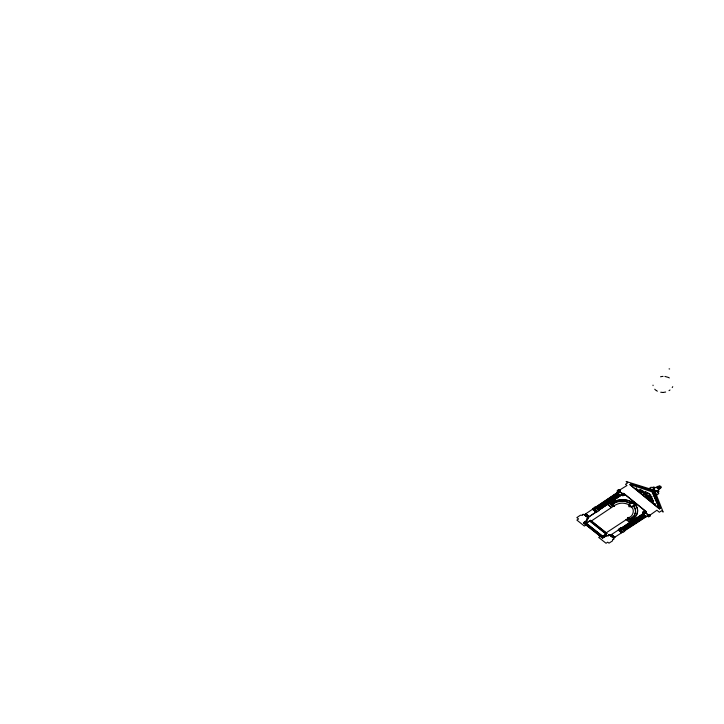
<?xml version="1.0" encoding="UTF-8"?>
<svg xmlns="http://www.w3.org/2000/svg" width="724" height="724" viewBox="0 0 724 724"><rect width="100%" height="100%" fill="white"/><g stroke="black" fill="none" stroke-linecap="round" stroke-linejoin="round"><path stroke-width="1.09" d="M640.677 491.08L641.057 490.863A1.774 1.312 -2.7 0 1 643.193 491.306L643.292 491.361A2.579 1.91 -2.7 0 1 643.536 491.75A1.774 1.312 -2.7 0 1 643.627 492.076L643.627 492.248A3.303 2.444 -2.6 0 1 643.555 492.673L643.437 493.18A1.529 1.131 -2.8 0 0 643.482 493.433L643.509 493.515A2.76 2.036 -2.9 0 0 643.636 493.759L643.79 493.985A10.38 7.674 -3.2 0 0 644.224 494.483L644.387 493.84A11.774 8.679 -3.3 0 1 644.568 492.329L645.374 491.506L644.677 492.492A13.973 10.29 -3.3 0 0 644.55 493.578L644.161 494.619A6.941 5.131 -3 0 1 643.301 493.524M645.98 491.904L644.677 493.035L644.541 494.492M619.97 490.935L620.006 491.261A1.222 0.905 -1.7 0 1 619.69 491.777L619.599 491.84A1.439 1.068 -1.7 0 1 619.02 492.085L618.151 492.058A1.231 0.914 -1.7 0 1 617.436 491.469L617.391 491.144A1.403 1.041 -1.7 0 1 617.717 490.546L617.88 490.419A1.629 1.213 -1.7 0 1 618.45 490.166A1.566 1.158 -1.7 0 1 619.111 490.103L619.536 490.184A1.403 1.041 -1.7 0 1 620.341 490.917L620.106 492.067A4.724 3.502 -1.6 0 1 621.898 493.388M644.541 494.239L646.043 492.003M641.817 491.958L641.283 491.75L642.369 491.822M654.252 489.469L653.781 488.664A5.068 3.747 -3.4 0 1 653.962 488.438L654.17 488.229A2.154 1.593 -3.3 0 1 654.415 488.048L654.695 487.886A12.163 8.95 -3.4 0 1 654.985 487.732L654.523 488.039A2.009 1.484 -3.3 0 0 654.27 488.229L653.989 488.519A8.588 6.326 -3.5 0 0 653.754 488.818L654.433 489.786A3.738 2.769 -3.4 0 0 655.148 490.447L655.854 490.745L655.139 490.51A3.738 2.76 -3.4 0 1 654.36 489.786A2.036 1.511 -3.3 0 1 654.206 489.56M658.451 491.361L657.754 491.949L657.483 491.46M587.11 518.981L587.019 520.429L583.444 522.837L586.811 520.429L586.865 518.945L588.033 518.918L588.341 517.995L583.843 514.321L582.377 514.483L582.938 514.927L582.395 515.298L580.376 515.207L576.847 517.588L578.576 518.963L576.883 520.104L584.359 526.04L586.051 524.909M649.147 498.365A6.932 5.113 -3.1 0 1 647.88 497.65L648.849 497.533A11.801 8.733 -3.1 0 0 650.885 497.56L652.071 497.062L650.677 497.469A14.009 10.38 -3.2 0 1 649.22 497.433L648.197 497.361M648.505 497.506L647.971 497.578A10.371 7.656 -3.2 0 0 648.586 497.958L648.876 498.094A2.76 2.036 -3 0 0 649.175 498.212L649.283 498.239A1.529 1.131 -2.9 0 0 649.618 498.302L650.306 498.266A3.294 2.416 -2.9 0 1 650.885 498.257M658.197 488.501C658.36 487.922 660.197 488.99 657.292 487.913C656.813 488.13 658.958 486.582 657.627 487.931M620.142 491.496L620.197 491.361A1.348 1.005 -1.7 0 0 620.206 490.953A1.249 0.932 -1.7 0 0 619.391 490.266L619.21 490.229A1.439 1.068 -1.7 0 0 618.006 490.492L617.871 490.582A1.222 0.905 -1.7 0 0 617.59 491.053L617.554 491.352A1.086 0.805 -1.7 0 0 618.224 491.958L618.586 492.012A1.294 0.959 -1.7 0 0 619.445 491.795L619.581 491.696A1.077 0.796 -1.7 0 0 619.835 491.334L619.853 491.062A0.923 0.679 -1.7 0 0 619.319 490.537L618.776 490.492A1.095 0.815 -1.7 0 0 618.269 490.655L618.16 491.614L619.427 491.406L619.029 490.763L618.269 491.207L619.056 490.935L619.092 491.487L618.16 491.343L618.83 490.637L619.59 491.406L618.495 491.849L617.753 491.144M650.27 499.415L650.161 499.75A1.167 0.86 -2.9 0 0 650.224 500.003M672.723 386.661L672.225 387.584M630.07 484.51L652.297 491.922L659.618 508.945L629.916 484.618L659.537 508.936L652.179 492.003M651.193 499.741C650.758 499.298 651.256 500.782 651.392 499.135M643.256 511.913L643.174 512.076A1.186 0.869 -2.4 0 0 643.129 512.33L643.437 513.044A2.335 1.701 -2.5 0 0 643.69 513.216L620.993 528.303M655.79 490.836L656.071 491.144A10.652 7.901 -3.4 0 0 656.387 491.171L656.84 491.107A1.674 1.24 -3.3 0 0 657.166 491.008L657.745 490.709A12.073 8.96 -3.2 0 0 658.016 490.537L658.342 490.193A1.611 1.186 -3.4 0 1 658.55 490.012C657.383 489.352 659.953 489.542 658.523 489.053M650.297 499.37L651.519 499.37L651.012 499.994M629.771 517.271C634.559 514.873 634.667 505.85 628.821 506.682C630.468 504.013 624.794 503.271 622.269 503.144C619.31 503.117 616.468 504.284 613.997 505.841L614.54 506.284L612.966 506.529L591.336 520.999M631.916 502.728L629.274 504.836L631.518 506.691L634.55 504.899M619.853 491.849L619.943 492.13A4.76 3.52 -1.6 0 1 621.717 493.334M643.346 493.506L643.319 493.424A1.647 1.222 -2.8 0 1 643.283 493.171L643.328 492.908A7.131 5.285 -2.5 0 0 643.41 492.655A3.349 2.48 -2.6 0 0 643.482 492.229L643.482 492.139A1.665 1.231 -2.7 0 0 643.401 491.804L643.365 491.723A2.462 1.819 -2.7 0 0 643.156 491.424A1.647 1.222 -2.7 0 0 641.229 490.926L640.776 491.171A1.086 0.805 -2.7 0 0 640.532 491.542M618.006 490.691L619.21 490.392M669.99 390.001L669.021 390.652M584.386 514.728L593.571 508.529L597.4 511.606M595.2 507.424L617.934 492.139L617.192 491.107A1.258 0.932 -1.7 0 1 617.246 490.854L617.282 490.763A1.674 1.24 -1.7 0 1 619.672 490.03L626.948 485.514L625.509 484.32L627.753 482.799L626.142 481.469L654.614 490.383L663.139 512.058L661.573 510.764L659.32 512.23L656.903 510.239L650.089 515.045A1.665 1.213 -2.6 0 1 648.885 516.655L648.776 516.701A1.249 0.905 -2.6 0 1 648.433 516.719L647.147 516.085L624.378 530.945M584.63 514.891L585.915 514.022M592.721 509.434L593.798 508.71M595.427 507.605L617.291 492.863M584.73 514.972L586.015 514.103M592.82 509.515L593.897 508.791M595.526 507.687L617.391 492.944M585.119 515.289L586.503 514.502M593.209 509.832L594.386 509.189M595.915 508.004L617.88 493.352M585.616 515.678L586.902 514.809M593.707 510.23L594.784 509.506M596.413 508.402L618.278 493.668M585.716 515.76L587.001 514.891M593.807 510.302L594.884 509.578M596.513 508.483L618.377 493.75M586.105 516.076L587.39 515.207M595.273 509.895L594.196 510.619L595.372 509.977M618.776 494.076L596.902 508.8L618.875 494.157M586.205 516.149L587.49 515.289M586.594 516.465L587.879 515.597M594.694 511.017L595.761 510.293M597.4 509.198L619.264 494.483M586.693 516.547L587.979 515.678M594.793 511.099L595.87 510.375M597.499 509.28L619.364 494.564M587.092 516.855L588.377 515.995M595.182 511.416L596.259 510.691M597.888 509.596L619.762 494.881L597.988 509.678M587.191 516.936L588.476 516.076M595.282 511.497L596.359 510.773M587.58 517.253L588.865 516.384M595.671 511.814L596.748 511.09M598.386 509.986L620.251 495.288M587.68 517.334L588.965 516.465M595.78 511.886L596.847 511.171M598.486 510.067L620.35 495.37M587.77 517.533L597.074 511.352M598.594 510.257L621.473 494.881L622.694 495.578A1.195 0.887 -1.9 0 0 623.047 495.569L623.274 495.524A1.602 1.186 -1.9 0 0 624.296 493.859M587.979 517.533L597.019 511.461M598.802 510.266L621.391 495.089M587.074 518.954L587.508 518.656C590.431 519.425 585.553 514.746 584.494 514.655M632.731 502.311L632.188 502.619M633.744 502.755L633.247 503.135A4.407 3.24 -2 0 1 633.581 503.361L634.197 503.017A4.932 3.629 -2 0 0 633.989 502.881L633.989 502.881M634.07 503.814A4.407 3.24 -2 0 0 633.79 503.542L634.369 503.144A4.86 3.575 -2 0 1 634.523 503.316L634.55 503.352A5.674 4.163 -2 0 1 634.704 503.542L634.134 503.868M645.147 496.664L648.758 496.555L650.957 495.035L648.849 496.646L645.147 496.664L645.573 493.94L647.98 492.555L645.69 494.012L645.256 496.592M635.229 504.366L634.767 504.89A5.611 4.127 -2.4 0 0 634.993 505.144L635.563 504.773A5.303 3.891 -2.4 0 1 635.364 504.547L635.364 504.547M600.386 536.312L598.694 537.434L606.033 543.262L607.735 542.158L608.993 543.163L612.531 540.855L612.604 539.416L613.699 539.498L614.061 538.466L609.581 534.964L608.296 535.099L608.803 535.507L608.06 535.869M606.16 532.837L627.826 518.592L628.314 517.47L629.563 517.443M620.649 528.022L619.083 529.054L622.767 532.022L613.518 538.032M610.142 535.416L619.427 529.335M610.359 535.452L611.644 534.611M618.477 530.14L619.554 529.434M621.183 528.366L643.102 514.004M610.459 535.534L611.744 534.692M618.567 530.221L619.654 529.516M621.283 528.448L643.202 514.085M610.839 535.841L612.133 535M618.957 530.529L620.034 529.823M621.672 528.755L643.591 514.402M610.938 535.923L612.233 535.081M619.056 530.611L620.133 529.905M621.771 528.837L643.69 514.483M611.327 536.231L612.613 535.389M619.436 530.918L620.513 530.212M622.151 529.144L644.07 514.8M611.427 536.303L612.712 535.461M619.536 531L620.613 530.294M622.251 529.217L644.17 514.882M611.807 536.611L613.092 535.769M619.925 531.307L621.002 530.601M622.64 529.534L644.559 515.198M611.907 536.692L613.192 535.851M620.016 531.389L621.101 530.683M622.731 529.606L644.659 515.28M612.287 537L613.581 536.158M620.405 531.697L621.482 530.991M623.12 529.923L645.039 515.588M612.386 537.072L613.671 536.231M620.504 531.769L621.581 531.072M623.219 529.995L645.138 515.669M612.776 537.38L614.061 536.538M620.884 532.086L621.961 531.38M623.599 530.312L645.527 515.986M612.866 537.461L614.16 536.62M620.984 532.158L622.061 531.452M623.699 530.384L645.618 516.067M613.255 537.769L614.64 537.009M621.364 532.466L622.54 531.841M624.079 530.701L646.107 516.465M622.07 493.949L622.215 493.859A1.023 0.76 -1.9 0 1 622.893 493.741M647.971 514.99L647.835 515.081A1.285 0.932 -2.6 0 0 647.528 515.416L647.482 515.941M647.591 514.655L649.102 514.52A1.385 1.014 -2.6 0 1 649.971 515.171L650.025 515.488A1.593 1.158 -2.6 0 1 649.473 516.339L649.256 516.33A1.249 0.914 -2.6 0 1 648.568 516.511L648.206 516.484M649.473 516.348L649.301 516.447A1.403 1.023 -2.6 0 1 648.677 516.61L648.034 516.556M621.59 494.881L621.644 494.23A1.439 1.068 -1.9 0 1 622.025 493.831L622.206 493.732M647.971 514.864L647.79 514.963A1.43 1.041 -2.6 0 0 647.401 515.352L647.337 515.986M642.152 492.528L642.405 491.886M641.754 492.03L641.22 492.094M660.55 376.77L661.79 376.516M642.007 492.582L641.545 492.619A1.177 0.869 -2.7 0 1 641.211 492.546A1.276 0.941 -2.7 0 1 640.921 492.401L640.64 492.121M657.6 491.46C656.985 491.578 658.388 491.831 658.125 490.854A0.923 0.679 -3.3 0 1 658.442 491.27M619.871 501.207L625.59 501.605L630.758 503.461L628.839 502.501A12.724 9.331 -1.6 0 0 623.835 501.189M662.415 376.435L663.048 376.38M656.071 491.144L656.768 491.062A1.656 1.231 -3.3 0 0 657.093 490.972L657.6 490.727A10.036 7.439 -3.2 0 0 657.962 490.501L658.804 490.981A1.303 0.959 -3.4 0 1 658.912 491.478A1.131 0.833 -3.4 0 1 658.813 491.732A1.376 1.014 -3.4 0 1 657.826 492.311L657.256 492.32L658.813 493.614L656.369 495.216L654.487 490.465L648.876 488.7L651.084 487.18L652.36 487.759A1.357 1.005 -3.3 0 1 653.365 487.071A1.131 0.833 -3.3 0 1 653.718 487.062A1.33 0.986 -3.2 0 1 654.27 487.198L655.265 487.632A1.602 1.186 -3.3 0 0 655.528 487.487L656.695 487.18L656.885 487.822M608.151 535.778C605.011 535.181 597.97 541.317 606.341 535.851M662.578 392.381L663.193 392.372M648.677 497.388L651.781 496.447L650.062 497.379L648.333 497.37M622.848 501.252L617.337 501.804L612.377 504.04A12.399 9.095 -1.6 0 1 619.862 501.189M622.839 493.587L623.274 493.641A1.068 0.787 -1.9 0 1 623.916 494.257L623.898 494.583A1.24 0.914 -1.9 0 1 623.572 495.017L623.4 495.126A1.023 0.76 -1.9 0 1 622.767 495.261C620.875 492.673 623.427 495.623 623.056 494.447C621.319 495.017 624.866 494.32 622.432 494.058C621.047 495.171 624.16 495.65 623.735 494.166A0.914 0.679 -1.9 0 0 623.092 493.723L622.911 493.696M623.02 501.153L623.835 501.207M661.953 392.363L660.731 392.236M650.903 498.374L651.012 498.384A1.656 1.222 -2.9 0 1 651.455 498.474L651.555 498.51M644.043 513.126L644.767 513.153A1.285 0.941 -2.5 0 0 645.256 512.972L645.392 512.873A1.068 0.778 -2.5 0 0 645.654 512.52L645.672 512.257A0.914 0.67 -2.5 0 0 645.156 511.741C641.645 512.393 646.143 512.918 644.532 512.257C645.147 511.868 644.36 513.461 644.26 511.959C646.822 511.406 644.17 514.375 643.591 512.33M648.505 516.357C646.794 514.049 649.03 516.601 648.794 515.569C647.066 516.121 650.595 515.443 648.179 515.189C646.794 516.266 649.871 516.755 649.482 515.289A0.914 0.661 -2.6 0 0 648.849 514.855L648.487 514.845A1.014 0.742 -2.6 0 0 647.98 515.026M664.931 376.426L668.315 377.403M649.618 494.157A1.095 0.815 -2.9 0 0 648.677 493.596L647.971 493.641A1.819 1.339 -2.9 0 0 647.636 493.741A2.389 1.765 -2.9 0 0 646.188 495.08L646.233 495.433A1.077 0.796 -2.9 0 0 646.903 495.994L647.365 496.049A2.29 1.692 -2.9 0 0 649.591 494.583M648.794 493.487L649.79 494.239M658.306 489.008L658.342 488.99M645.057 511.443L645.229 511.479A1.403 1.023 -2.5 0 1 646.007 512.167M658.596 489.071C658.695 489.831 662.496 487.315 660.089 487.216A2.869 2.118 -3.5 0 0 659.772 487.324L659.121 487.469A11.819 8.788 -3.4 0 0 659.41 487.315L659.935 486.99A1.122 0.833 -3.5 0 1 660.279 486.863L660.704 486.7L660.016 486.528A1.873 1.394 -3.5 0 1 659.772 486.754L658.903 487.261A6.724 4.987 -3.3 0 0 659.22 486.99A2.896 2.145 -3.4 0 0 659.419 486.772L659.374 486.03L658.994 486.827A13.665 10.073 -4 0 0 658.849 487.152L658.406 487.867L659.41 487.623A13.819 10.281 -3.6 0 0 659.872 487.551L660.912 487.433L660.867 486.456A1.439 1.068 -3.5 0 0 660.55 486.184C657.664 485.94 656.74 486.628 656.84 487.65M622.296 495.46L622.948 495.524A1.412 1.05 -1.9 0 0 623.572 495.343L623.744 495.243A1.629 1.204 -1.8 0 0 624.224 494.691A1.566 1.158 -1.9 0 0 624.296 494.365L624.233 494.039A1.394 1.032 -1.9 0 0 623.337 493.37L621.78 493.433M643.971 513.226L644.84 513.253A1.43 1.041 -2.5 0 0 645.41 513.017L645.564 512.9A1.204 0.878 -2.5 0 0 645.826 512.456L645.799 512.13A1.059 0.778 -2.5 0 0 645.057 511.606L643.844 511.895A1.068 0.778 -2.5 0 0 644.215 513.081M651.31 499.098L650.007 499.696A1.357 0.996 -2.9 0 0 650.297 500.329L650.659 500.565M645.374 511.397L644.957 511.325A1.403 1.023 -2.5 0 0 643.265 512.176L643.274 512.655M649.175 498.329L649.283 498.356A1.647 1.213 -2.9 0 0 649.618 498.411L649.98 498.411A7.104 5.213 -2.9 0 1 650.324 498.374A3.349 2.462 -2.9 0 1 650.903 498.365L651.111 498.284A1.774 1.303 -2.9 0 1 651.546 498.384A2.57 1.882 -2.9 0 1 652.025 498.61L652.116 498.664M650.767 500.61L650.985 500.673A1.267 0.932 -2.9 0 0 652.116 500.546L652.442 500.293A1.774 1.303 -2.9 0 0 652.089 498.682M645.283 511.153L624.522 494.112A1.701 1.258 -1.9 0 1 621.907 495.46L621.563 495.279M633.238 502.528L633.011 502.99A5.819 4.272 -1.9 0 0 632.586 502.782L633.183 502.347M633.084 502.465L633.817 502.619A5.104 3.747 -2 0 1 634.224 502.845A4.643 3.412 -2 0 1 634.441 502.99L634.514 503.062A5.267 3.864 -2 0 1 634.93 503.569L635.084 503.804M633.102 502.311L632.894 502.221A4.95 3.647 -2.3 0 1 632.305 501.895L631.4 502.42A5.086 3.747 -2.3 0 0 631.672 502.592C625.427 504.375 632.405 509.207 634.649 505.017A5.493 4.036 -2.4 0 0 634.858 505.243L635.708 504.682A4.95 3.638 -2.4 0 1 635.346 504.23L634.957 503.931M645.908 513.244L646.17 512.112M630.767 501.433L631.907 501.967L630.667 501.551M632.079 502.809L632.948 503.207A5.258 3.864 -2 0 1 633.509 503.533L633.563 503.578A5.231 3.846 -1.9 0 1 633.998 504.067L634.45 504.755M656.858 390.897L657.356 391.168M668.831 377.656L669.329 377.937M632.459 502.166L632.414 502.139A4.941 3.638 -2.3 0 1 632.179 501.994L631.645 502.393M643.645 513.325L643.591 513.298A3.303 2.416 -2.5 0 1 643.355 513.144L643.174 512.927A1.783 1.303 -2.5 0 1 642.966 512.357A1.683 1.231 -2.5 0 1 645.274 511.162M651.935 498.7L652.025 498.755A1.647 1.204 -2.9 0 1 652.378 500.157L652.098 500.42A1.077 0.796 -2.9 0 1 651.482 500.601M611.409 503.424L611.282 503.325A15.485 11.349 -1.6 0 1 630.685 501.524M608.594 535.498C607.563 533.353 613.5 536.918 613.662 537.959M585.707 513.832L589.209 516.637M611.445 534.421L614.875 537.172M585.598 513.904L589.101 516.71M611.337 534.493L614.766 537.235M592.603 509.18L596.105 511.995M618.359 529.896L621.798 532.656M592.494 509.253L595.997 512.067M618.251 529.968L621.69 532.728M595.309 507.352L598.82 510.176M621.074 528.113L624.513 530.882M617.065 492.673L620.577 495.551M642.885 513.823L646.324 516.646M616.948 492.754L620.468 495.632M642.767 513.895L646.215 516.719M640.649 492.845L641.256 493.18L639.699 491.153L641.066 489.958L637.672 490.419L636.523 489.37L636.197 487.858L637.591 490.248L641.057 489.958L640.55 490.193A1.511 1.122 -2.7 0 0 640.297 490.383L639.853 491.469L640.677 492.691M631.464 519.714L631.572 519.823A15.485 11.349 -1.6 0 0 636.034 505.904L635.41 505.044L636.17 505.859A15.684 11.493 -1.6 0 1 631.672 519.913M640.559 492.248L640.767 492.456A1.357 1.005 -2.7 0 0 641.6 492.736L642.577 491.922M642.505 491.777L641.582 491.415L641.156 491.994M624.242 493.877L645.989 511.379L645.455 511.334A1.593 1.167 -2.5 0 0 643.292 511.922M654.387 487.732C653.111 487.478 652.84 489.107 653.853 487.451A0.959 0.706 -3.2 0 1 654.396 487.741M647.365 514.529L647.808 514.773A1.312 0.959 -2.6 0 1 648.985 514.619A1.24 0.905 -2.6 0 1 649.853 515.271L649.871 515.398A1.43 1.041 -2.6 0 1 649.401 516.248M640.45 492.067L640.387 491.904A1.222 0.905 -2.7 0 1 640.369 491.641M640.586 492.03L640.523 491.786A1.195 0.887 -2.7 0 1 640.821 491.116M653.012 385.132L653.057 385.621M656.378 390.607A10.046 7.873 -6 0 1 654.749 389.204M669.057 368.887A16.109 12.643 -6.2 0 1 669.628 368.959M665.655 392.019A9.991 7.837 -6 0 1 663.817 392.327M650.387 500.338A1.267 0.932 -2.9 0 1 650.224 500.112M622.052 493.741A1.258 0.932 -1.9 0 1 622.794 493.551M622.405 495.524A1.195 0.887 -1.9 0 1 621.717 494.954M622.477 493.469A1.412 1.05 -1.9 0 1 622.839 493.433L623.274 493.469A1.249 0.923 -1.9 0 1 624.106 494.139L624.133 494.275A1.439 1.068 -1.9 0 1 623.672 495.144L623.527 495.234A1.258 0.932 -1.9 0 1 622.839 495.415L622.477 495.388A1.086 0.805 -1.8 0 1 621.726 494.836L621.69 494.564A1.231 0.914 -1.9 0 1 622.061 493.967M619.21 490.501A1.095 0.815 -1.7 0 1 619.979 491.053M617.717 491.125A1.077 0.796 -1.7 0 1 617.979 490.655M645.962 513.18A4.95 3.611 -2.3 0 1 647.718 514.61M647.582 515.823A1.014 0.742 -2.6 0 0 649.129 516.23L649.663 515.388A1.059 0.769 -2.6 0 0 649.03 514.782L648.595 514.728A1.249 0.914 -2.6 0 0 647.899 514.836M648.043 516.447A1.249 0.914 -2.6 0 1 647.337 515.868M647.491 514.474A4.724 3.439 -2.3 0 0 645.745 513.289L645.672 513.026A1.339 0.977 -2.5 0 0 645.165 511.425M644.152 513.18A1.204 0.878 -2.5 0 1 643.464 512.61M643.437 512.239A1.204 0.878 -2.5 0 1 643.745 511.778M611.156 503.243A15.675 11.484 -1.6 0 1 630.794 501.406M646.143 495.515A2.253 1.665 -2.9 0 1 648.767 493.596M646.894 496.112A1.231 0.905 -2.9 0 1 646.107 495.524M649.69 494.248A2.263 1.674 -2.9 0 1 646.912 496.058M652.632 502.148C652.568 504.085 657.917 504.438 654.225 503.877C651.093 503.922 653.645 499.687 653.274 500.736A1.502 1.104 -3 0 1 653.003 500.899L651.283 501.062L649.265 499.967L651.564 501.234L653.709 500.519L652.632 502.148M635.572 511.361L634.333 515.461L630.731 518.954L633.934 516.303L635.609 512.836L635.41 509.017L633.428 505.651L635.075 508.619L635.572 511.361M659.121 487.976L659.392 488.257A1.24 0.914 -3.5 0 0 659.691 488.275L659.166 488.021M603.916 535.914L603.626 536.448A12.48 9.059 -0.1 0 1 602.802 537.317L602.305 537.76L584.132 523.307L584.793 522.981A12.208 8.869 -0.1 0 1 586.178 522.42L587.164 522.348A1.158 0.851 0 0 0 587.499 522.312A1.72 1.258 0 0 0 587.816 522.221L590.531 520.429L606.803 533.434L604.124 535.217A1.71 1.24 -0.6 0 0 603.97 535.434A1.158 0.833 -0.5 0 0 603.888 535.669L603.916 535.914M604.06 535.914L603.78 536.466A14.227 10.335 -0.1 0 1 602.73 537.552L602.305 537.923L583.915 523.289L584.458 523.018A14.525 10.543 -0.1 0 1 585.951 522.393L587.834 522.085L590.54 520.275L607.011 533.434L604.06 535.914M658.768 486.754L658.759 486.528A1.249 0.923 -3.4 0 1 658.768 486.754M658.134 487.044L658.007 487.098A1.24 0.914 -3.5 0 1 658.016 486.872L658.188 486.981M630.966 483.904L653.5 491.125L660.514 508.357L653.618 491.044L630.966 483.904M594.866 507.171L593.191 508.302L597.381 511.759L599.164 510.556L594.866 507.171M607.943 504.592L611.273 507.298L607.943 504.592M609.527 503.524L612.866 506.239L609.527 503.524M610.269 503.035L614.079 506.13L610.269 503.035M610.803 502.673L614.133 505.388L610.803 502.673M585.454 522.619L603.354 536.873L585.454 522.619M589.888 521.054L606.26 534.122L589.888 521.054M634.821 503.714L634.396 504.194A4.181 3.068 -2 0 1 634.568 504.465L634.876 503.804M660.677 487.886L659.392 487.741L659.935 487.732A1.249 0.923 -3.5 0 1 660.234 487.768L660.677 487.886M628.106 517.533L631.808 520.538L628.106 517.533M626.197 519.398L629.473 522.058L626.197 519.398M627.78 518.348L631.066 521.018L627.78 518.348M629.056 517.515L632.342 520.185L629.056 517.515M620.658 527.877L618.875 529.045L623.056 532.33L624.731 531.235L620.658 527.877"/></g></svg>
